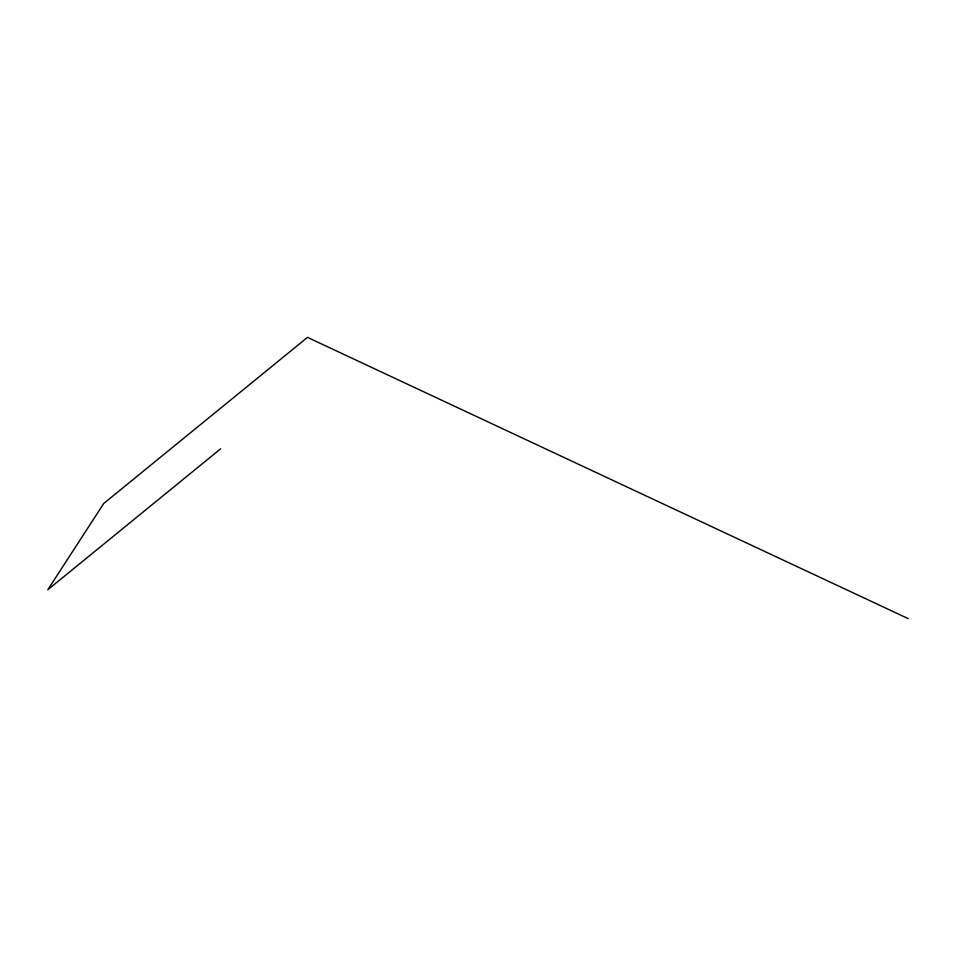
<?xml version="1.0" encoding="UTF-8"?>
<svg xmlns="http://www.w3.org/2000/svg" width="956" height="956" viewBox="0 0 956 956"><rect width="100%" height="100%" fill="white"/><g stroke="black" fill="none" stroke-linecap="round" stroke-linejoin="round"><path stroke-width="1.43" d="M220.693 448.77L47.8 589.744L103.774 503.442L307.485 337.372L908.2 618.628"/></g></svg>
